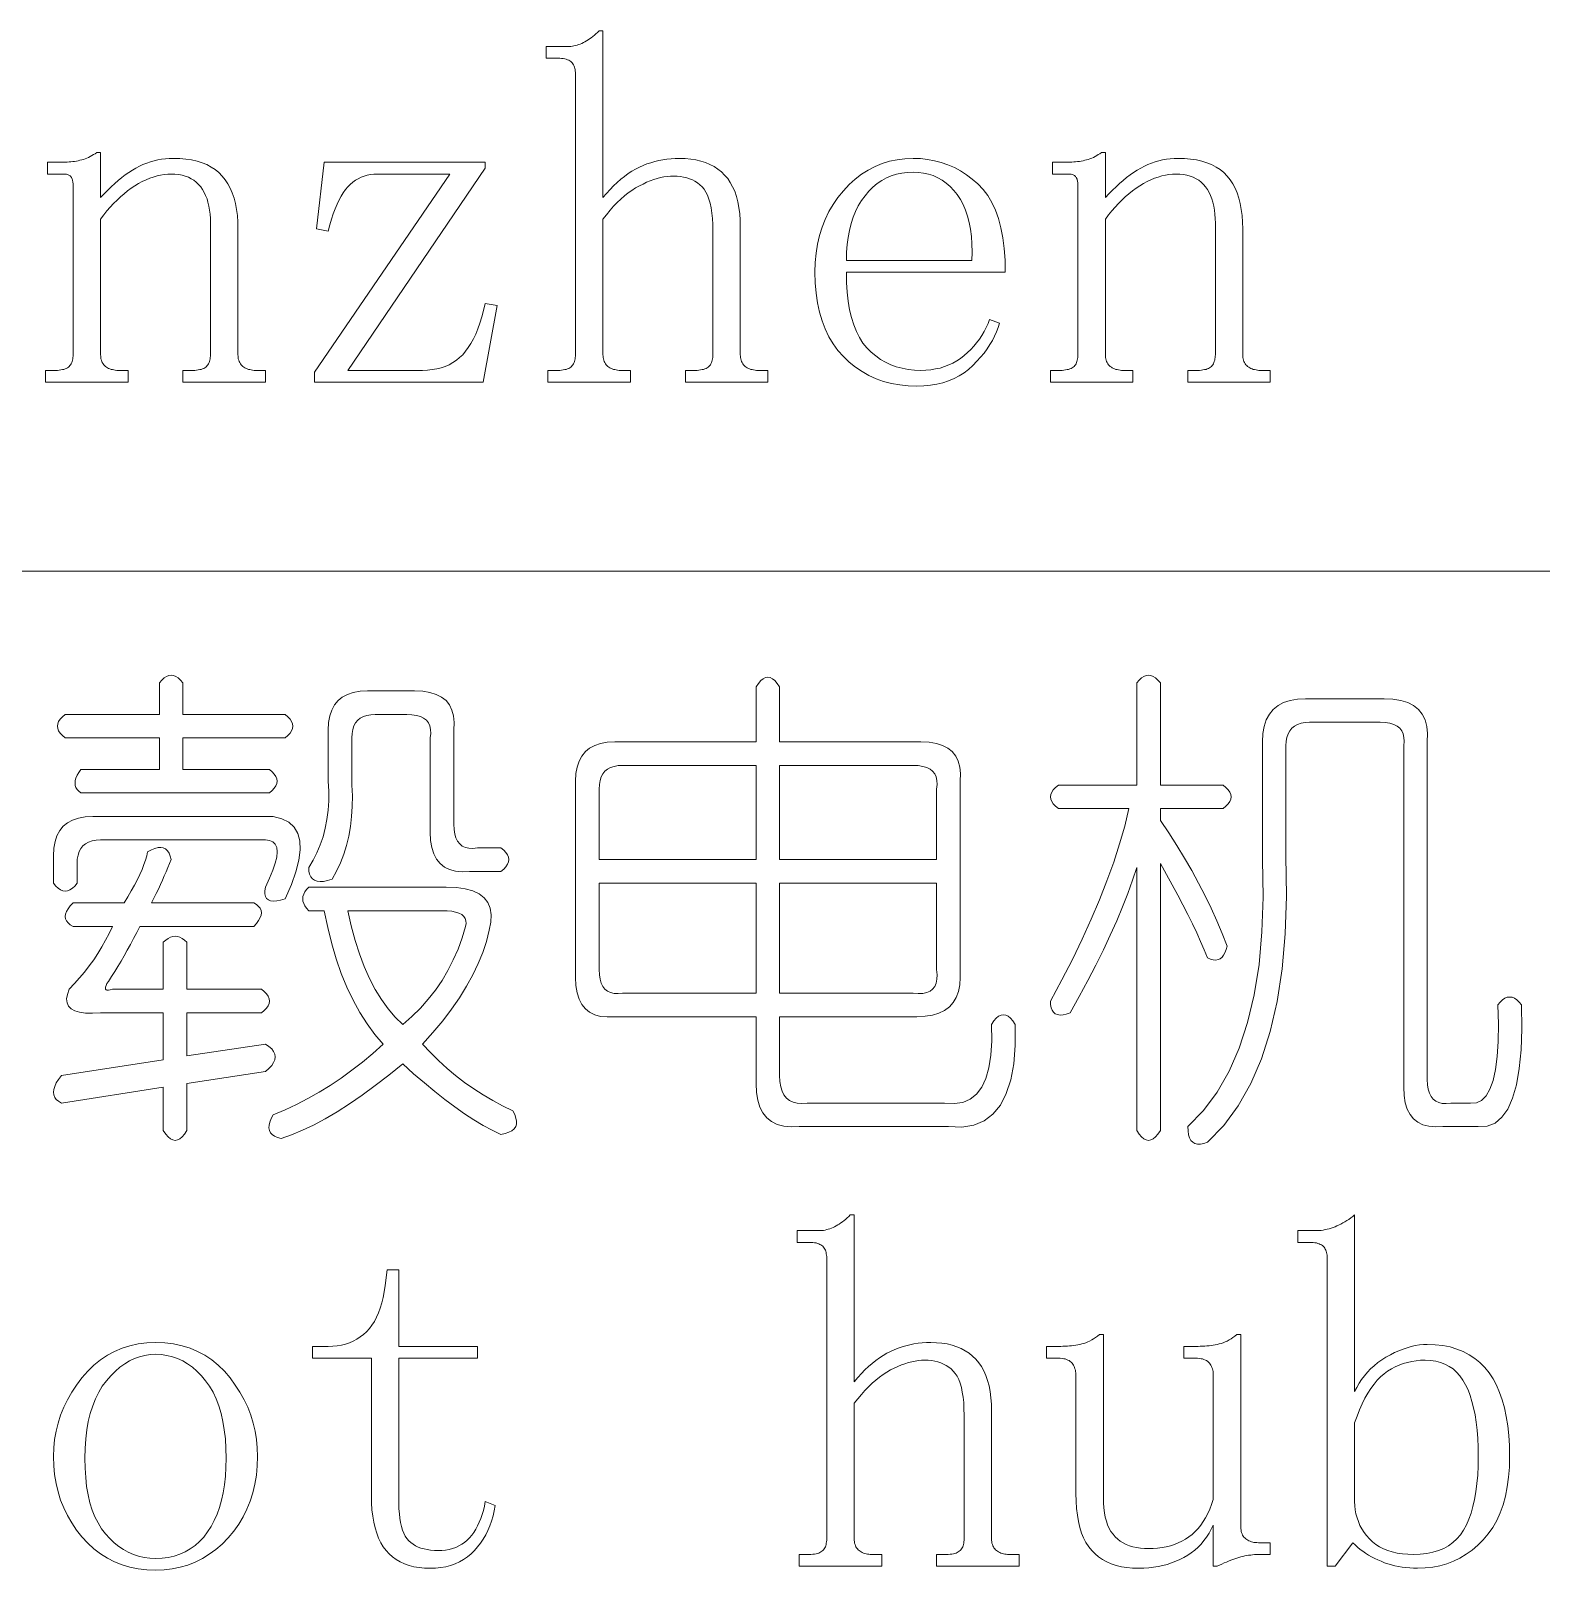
# Model space of a CAD drawing. Extents: x 1 to 297, y 1 to 210.
# Drawn here: x 230.79 to 241.79, y 12.99 to 24.2 of the extents above; entities that cross this region are included whole.
import ezdxf

# ---------------------------------------------------------------- set-up
doc = ezdxf.new("R2010")
doc.units = 0

msp = doc.modelspace()

# ---------------------------------------------------------------- linework, layer by layer
at = {"color": 7, "lineweight": 13}
msp.add_line((196.872, 20.264), (295.987, 20.264), dxfattribs=at)
for points in [[(234.557, 21.639), (234.557, 21.725), (234.629, 21.725), (234.643, 21.725), (234.656, 21.726), (234.668, 21.728), (234.679, 21.73), (234.69, 21.732), (234.699, 21.735), (234.708, 21.739), (234.716, 21.743), (234.723, 21.748), (234.729, 21.754), (234.734, 21.76), (234.739, 21.766), (234.743, 21.773), (234.747, 21.781), (234.75, 21.789), (234.753, 21.798), (234.755, 21.808), (234.756, 21.818), (234.757, 21.828), (234.757, 21.839), (234.757, 23.882), (234.757, 23.893), (234.756, 23.904), (234.755, 23.914), (234.753, 23.923), (234.75, 23.932), (234.747, 23.94), (234.743, 23.948), (234.739, 23.955), (234.734, 23.962), (234.729, 23.968), (234.723, 23.973), (234.716, 23.978), (234.708, 23.982), (234.699, 23.986), (234.69, 23.989), (234.679, 23.992), (234.668, 23.994), (234.656, 23.995), (234.643, 23.996), (234.629, 23.996), (234.543, 23.996), (234.543, 24.082), (234.7, 24.082), (234.712, 24.082), (234.723, 24.083), (234.735, 24.085), (234.746, 24.087), (234.757, 24.089), (234.769, 24.092), (234.78, 24.096), (234.792, 24.1), (234.803, 24.105), (234.815, 24.111), (234.826, 24.117), (234.837, 24.123), (234.849, 24.13), (234.86, 24.138), (234.872, 24.146), (234.883, 24.155), (234.895, 24.165), (234.906, 24.175), (234.917, 24.185), (234.929, 24.196), (234.957, 24.196), (234.957, 22.982), (234.983, 23.013), (235.009, 23.041), (235.035, 23.068), (235.061, 23.093), (235.088, 23.116), (235.114, 23.137), (235.141, 23.157), (235.168, 23.174), (235.195, 23.19), (235.222, 23.204), (235.249, 23.216), (235.277, 23.227), (235.305, 23.236), (235.334, 23.245), (235.363, 23.252), (235.392, 23.258), (235.422, 23.262), (235.453, 23.265), (235.483, 23.267), (235.515, 23.268), (235.556, 23.267), (235.596, 23.263), (235.634, 23.257), (235.67, 23.248), (235.704, 23.237), (235.736, 23.224), (235.766, 23.208), (235.793, 23.19), (235.819, 23.169), (235.843, 23.146), (235.865, 23.121), (235.884, 23.092), (235.901, 23.061), (235.916, 23.028), (235.929, 22.991), (235.939, 22.952), (235.947, 22.91), (235.953, 22.865), (235.956, 22.818), (235.957, 22.768), (235.957, 21.839), (235.958, 21.828), (235.959, 21.818), (235.961, 21.808), (235.963, 21.798), (235.966, 21.789), (235.97, 21.781), (235.975, 21.773), (235.98, 21.766), (235.986, 21.76), (235.993, 21.754), (236, 21.748), (236.008, 21.743), (236.016, 21.739), (236.025, 21.735), (236.034, 21.732), (236.044, 21.73), (236.054, 21.728), (236.064, 21.726), (236.075, 21.725), (236.086, 21.725), (236.157, 21.725), (236.157, 21.639), (235.557, 21.639), (235.557, 21.725), (235.629, 21.725), (235.643, 21.725), (235.656, 21.726), (235.668, 21.728), (235.679, 21.73), (235.69, 21.732), (235.699, 21.735), (235.708, 21.739), (235.716, 21.743), (235.723, 21.748), (235.729, 21.754), (235.734, 21.76), (235.739, 21.766), (235.743, 21.773), (235.747, 21.781), (235.75, 21.789), (235.753, 21.798), (235.755, 21.808), (235.756, 21.818), (235.757, 21.828), (235.757, 21.839), (235.757, 22.739), (235.757, 22.786), (235.754, 22.83), (235.75, 22.87), (235.745, 22.907), (235.738, 22.941), (235.729, 22.972), (235.719, 22.999), (235.707, 23.023), (235.694, 23.043), (235.679, 23.061), (235.663, 23.076), (235.645, 23.089), (235.627, 23.101), (235.608, 23.111), (235.588, 23.12), (235.567, 23.127), (235.544, 23.132), (235.521, 23.136), (235.497, 23.138), (235.472, 23.139), (235.449, 23.139), (235.425, 23.136), (235.401, 23.133), (235.377, 23.128), (235.352, 23.121), (235.327, 23.114), (235.301, 23.104), (235.275, 23.094), (235.249, 23.081), (235.222, 23.068), (235.195, 23.053), (235.168, 23.035), (235.141, 23.016), (235.114, 22.995), (235.088, 22.971), (235.061, 22.946), (235.035, 22.919), (235.009, 22.89), (234.983, 22.858), (234.957, 22.825), (234.957, 21.839), (234.958, 21.828), (234.959, 21.818), (234.961, 21.808), (234.963, 21.798), (234.966, 21.789), (234.97, 21.781), (234.975, 21.773), (234.98, 21.766), (234.986, 21.76), (234.993, 21.754), (235, 21.748), (235.008, 21.743), (235.016, 21.739), (235.025, 21.735), (235.034, 21.732), (235.044, 21.73), (235.054, 21.728), (235.064, 21.726), (235.075, 21.725), (235.086, 21.725), (235.157, 21.725), (235.157, 21.639)], [(230.9, 21.639), (230.9, 21.725), (230.972, 21.725), (230.986, 21.725), (230.999, 21.726), (231.011, 21.728), (231.022, 21.73), (231.032, 21.732), (231.042, 21.735), (231.051, 21.739), (231.059, 21.743), (231.066, 21.748), (231.072, 21.754), (231.077, 21.76), (231.082, 21.766), (231.086, 21.773), (231.09, 21.781), (231.093, 21.789), (231.096, 21.798), (231.098, 21.808), (231.099, 21.818), (231.1, 21.828), (231.1, 21.839), (231.1, 23.068), (231.1, 23.076), (231.1, 23.084), (231.099, 23.092), (231.098, 23.099), (231.097, 23.105), (231.095, 23.112), (231.093, 23.117), (231.091, 23.123), (231.089, 23.128), (231.086, 23.132), (231.083, 23.136), (231.079, 23.14), (231.075, 23.143), (231.07, 23.146), (231.065, 23.148), (231.059, 23.15), (231.052, 23.152), (231.045, 23.153), (231.037, 23.153), (231.029, 23.154), (230.915, 23.154), (230.915, 23.239), (231.015, 23.239), (231.029, 23.239), (231.043, 23.24), (231.057, 23.241), (231.071, 23.242), (231.084, 23.243), (231.098, 23.244), (231.111, 23.246), (231.124, 23.248), (231.137, 23.251), (231.15, 23.254), (231.163, 23.257), (231.176, 23.26), (231.188, 23.265), (231.201, 23.27), (231.213, 23.275), (231.225, 23.281), (231.237, 23.288), (231.249, 23.295), (231.26, 23.302), (231.272, 23.311), (231.3, 23.311), (231.3, 22.982), (231.326, 23.01), (231.352, 23.036), (231.377, 23.061), (231.403, 23.085), (231.429, 23.107), (231.455, 23.128), (231.48, 23.147), (231.506, 23.165), (231.532, 23.181), (231.557, 23.196), (231.583, 23.21), (231.609, 23.222), (231.636, 23.233), (231.663, 23.242), (231.69, 23.25), (231.717, 23.256), (231.744, 23.261), (231.772, 23.265), (231.8, 23.267), (231.829, 23.268), (231.876, 23.267), (231.921, 23.263), (231.963, 23.256), (232.003, 23.247), (232.04, 23.236), (232.074, 23.222), (232.106, 23.205), (232.135, 23.186), (232.162, 23.164), (232.186, 23.139), (232.208, 23.112), (232.227, 23.083), (232.244, 23.051), (232.259, 23.016), (232.272, 22.979), (232.282, 22.939), (232.29, 22.896), (232.296, 22.851), (232.299, 22.804), (232.3, 22.754), (232.3, 21.839), (232.301, 21.828), (232.302, 21.818), (232.303, 21.808), (232.306, 21.798), (232.309, 21.789), (232.313, 21.781), (232.318, 21.773), (232.323, 21.766), (232.329, 21.76), (232.336, 21.754), (232.343, 21.748), (232.351, 21.743), (232.359, 21.739), (232.368, 21.735), (232.377, 21.732), (232.387, 21.73), (232.396, 21.728), (232.407, 21.726), (232.418, 21.725), (232.429, 21.725), (232.5, 21.725), (232.5, 21.639), (231.9, 21.639), (231.9, 21.725), (231.972, 21.725), (231.986, 21.725), (231.999, 21.726), (232.011, 21.728), (232.022, 21.73), (232.032, 21.732), (232.042, 21.735), (232.051, 21.739), (232.059, 21.743), (232.066, 21.748), (232.072, 21.754), (232.077, 21.76), (232.082, 21.766), (232.086, 21.773), (232.09, 21.781), (232.093, 21.789), (232.096, 21.798), (232.098, 21.808), (232.099, 21.818), (232.1, 21.828), (232.1, 21.839), (232.1, 22.796), (232.1, 22.83), (232.097, 22.862), (232.094, 22.892), (232.089, 22.921), (232.082, 22.948), (232.075, 22.974), (232.065, 22.998), (232.055, 23.02), (232.042, 23.041), (232.029, 23.061), (232.014, 23.078), (231.997, 23.094), (231.98, 23.108), (231.96, 23.12), (231.94, 23.13), (231.917, 23.139), (231.894, 23.145), (231.869, 23.15), (231.842, 23.153), (231.815, 23.154), (231.789, 23.153), (231.763, 23.15), (231.737, 23.146), (231.711, 23.14), (231.684, 23.132), (231.658, 23.123), (231.631, 23.112), (231.604, 23.099), (231.577, 23.084), (231.55, 23.068), (231.523, 23.05), (231.497, 23.031), (231.471, 23.01), (231.445, 22.988), (231.42, 22.964), (231.395, 22.939), (231.371, 22.913), (231.347, 22.885), (231.323, 22.856), (231.3, 22.825), (231.3, 21.839), (231.301, 21.828), (231.302, 21.818), (231.303, 21.808), (231.306, 21.798), (231.309, 21.789), (231.313, 21.781), (231.318, 21.773), (231.323, 21.766), (231.329, 21.76), (231.336, 21.754), (231.343, 21.748), (231.351, 21.743), (231.359, 21.739), (231.368, 21.735), (231.377, 21.732), (231.387, 21.73), (231.396, 21.728), (231.407, 21.726), (231.418, 21.725), (231.429, 21.725), (231.5, 21.725), (231.5, 21.639)], [(238.215, 21.639), (238.215, 21.725), (238.286, 21.725), (238.3, 21.725), (238.313, 21.726), (238.325, 21.728), (238.336, 21.73), (238.347, 21.732), (238.356, 21.735), (238.365, 21.739), (238.373, 21.743), (238.38, 21.748), (238.386, 21.754), (238.391, 21.76), (238.396, 21.766), (238.401, 21.773), (238.404, 21.781), (238.407, 21.789), (238.41, 21.798), (238.412, 21.808), (238.413, 21.818), (238.414, 21.828), (238.415, 21.839), (238.415, 23.068), (238.414, 23.076), (238.414, 23.084), (238.413, 23.092), (238.412, 23.099), (238.411, 23.105), (238.409, 23.112), (238.408, 23.117), (238.405, 23.123), (238.403, 23.128), (238.4, 23.132), (238.397, 23.136), (238.393, 23.14), (238.389, 23.143), (238.384, 23.146), (238.379, 23.148), (238.373, 23.15), (238.366, 23.152), (238.359, 23.153), (238.351, 23.153), (238.343, 23.154), (238.229, 23.154), (238.229, 23.239), (238.329, 23.239), (238.343, 23.239), (238.357, 23.24), (238.371, 23.241), (238.385, 23.242), (238.398, 23.243), (238.412, 23.244), (238.425, 23.246), (238.439, 23.248), (238.452, 23.251), (238.465, 23.254), (238.477, 23.257), (238.49, 23.26), (238.502, 23.265), (238.515, 23.27), (238.527, 23.275), (238.539, 23.281), (238.551, 23.288), (238.563, 23.295), (238.574, 23.302), (238.586, 23.311), (238.615, 23.311), (238.615, 22.982), (238.64, 23.01), (238.666, 23.036), (238.692, 23.061), (238.717, 23.085), (238.743, 23.107), (238.769, 23.128), (238.795, 23.147), (238.82, 23.165), (238.846, 23.181), (238.872, 23.196), (238.898, 23.21), (238.924, 23.222), (238.95, 23.233), (238.977, 23.242), (239.004, 23.25), (239.031, 23.256), (239.059, 23.261), (239.087, 23.265), (239.115, 23.267), (239.143, 23.268), (239.19, 23.267), (239.235, 23.263), (239.277, 23.256), (239.317, 23.247), (239.354, 23.236), (239.388, 23.222), (239.42, 23.205), (239.449, 23.186), (239.476, 23.164), (239.5, 23.139), (239.522, 23.112), (239.541, 23.083), (239.559, 23.051), (239.573, 23.016), (239.586, 22.979), (239.596, 22.939), (239.604, 22.896), (239.61, 22.851), (239.613, 22.804), (239.615, 22.754), (239.615, 21.839), (239.615, 21.828), (239.616, 21.818), (239.618, 21.808), (239.62, 21.798), (239.623, 21.789), (239.627, 21.781), (239.632, 21.773), (239.637, 21.766), (239.643, 21.76), (239.65, 21.754), (239.658, 21.748), (239.665, 21.743), (239.674, 21.739), (239.682, 21.735), (239.691, 21.732), (239.701, 21.73), (239.711, 21.728), (239.721, 21.726), (239.732, 21.725), (239.743, 21.725), (239.815, 21.725), (239.815, 21.639), (239.215, 21.639), (239.215, 21.725), (239.286, 21.725), (239.3, 21.725), (239.313, 21.726), (239.325, 21.728), (239.336, 21.73), (239.347, 21.732), (239.356, 21.735), (239.365, 21.739), (239.373, 21.743), (239.38, 21.748), (239.386, 21.754), (239.391, 21.76), (239.396, 21.766), (239.401, 21.773), (239.404, 21.781), (239.407, 21.789), (239.41, 21.798), (239.412, 21.808), (239.413, 21.818), (239.414, 21.828), (239.415, 21.839), (239.415, 22.796), (239.414, 22.83), (239.412, 22.862), (239.408, 22.892), (239.403, 22.921), (239.397, 22.948), (239.389, 22.974), (239.38, 22.998), (239.369, 23.02), (239.357, 23.041), (239.343, 23.061), (239.328, 23.078), (239.312, 23.094), (239.294, 23.108), (239.275, 23.12), (239.254, 23.13), (239.232, 23.139), (239.208, 23.145), (239.183, 23.15), (239.157, 23.153), (239.129, 23.154), (239.103, 23.153), (239.077, 23.15), (239.051, 23.146), (239.025, 23.14), (238.998, 23.132), (238.972, 23.123), (238.945, 23.112), (238.919, 23.099), (238.892, 23.084), (238.865, 23.068), (238.838, 23.05), (238.811, 23.031), (238.785, 23.01), (238.759, 22.988), (238.734, 22.964), (238.709, 22.939), (238.685, 22.913), (238.661, 22.885), (238.638, 22.856), (238.615, 22.825), (238.615, 21.839), (238.615, 21.828), (238.616, 21.818), (238.618, 21.808), (238.62, 21.798), (238.623, 21.789), (238.627, 21.781), (238.632, 21.773), (238.637, 21.766), (238.643, 21.76), (238.65, 21.754), (238.658, 21.748), (238.665, 21.743), (238.674, 21.739), (238.682, 21.735), (238.691, 21.732), (238.701, 21.73), (238.711, 21.728), (238.721, 21.726), (238.732, 21.725), (238.743, 21.725), (238.815, 21.725), (238.815, 21.639)], [(234.186, 22.196), (234.086, 21.639), (232.857, 21.639), (232.857, 21.711), (233.843, 23.154), (233.315, 23.154), (233.289, 23.153), (233.265, 23.15), (233.241, 23.145), (233.219, 23.139), (233.197, 23.13), (233.176, 23.12), (233.156, 23.108), (233.136, 23.094), (233.118, 23.078), (233.1, 23.061), (233.083, 23.041), (233.067, 23.018), (233.051, 22.993), (233.036, 22.965), (233.022, 22.934), (233.008, 22.9), (232.994, 22.864), (232.981, 22.825), (232.969, 22.784), (232.957, 22.739), (232.872, 22.754), (232.929, 23.239), (234.1, 23.239), (234.1, 23.196), (233.1, 21.725), (233.643, 21.725), (233.679, 21.726), (233.714, 21.73), (233.747, 21.735), (233.779, 21.743), (233.809, 21.754), (233.838, 21.766), (233.865, 21.781), (233.89, 21.798), (233.914, 21.818), (233.936, 21.839), (233.957, 21.864), (233.977, 21.891), (233.996, 21.921), (234.014, 21.954), (234.031, 21.989), (234.047, 22.028), (234.061, 22.069), (234.075, 22.114), (234.088, 22.161), (234.1, 22.211)], [(236.729, 22.439), (236.73, 22.364), (236.735, 22.294), (236.742, 22.228), (236.753, 22.166), (236.766, 22.109), (236.783, 22.056), (236.802, 22.008), (236.825, 21.964), (236.85, 21.924), (236.879, 21.889), (236.91, 21.858), (236.943, 21.83), (236.977, 21.805), (237.014, 21.784), (237.052, 21.766), (237.092, 21.751), (237.134, 21.74), (237.178, 21.732), (237.224, 21.727), (237.272, 21.725), (237.308, 21.726), (237.344, 21.729), (237.378, 21.735), (237.411, 21.742), (237.443, 21.752), (237.474, 21.764), (237.504, 21.777), (237.532, 21.794), (237.56, 21.812), (237.586, 21.832), (237.611, 21.854), (237.635, 21.877), (237.657, 21.901), (237.677, 21.926), (237.697, 21.952), (237.715, 21.979), (237.731, 22.007), (237.746, 22.036), (237.76, 22.065), (237.772, 22.096), (237.843, 22.068), (237.833, 22.036), (237.822, 22.005), (237.808, 21.974), (237.792, 21.943), (237.773, 21.912), (237.753, 21.882), (237.731, 21.851), (237.706, 21.821), (237.679, 21.791), (237.65, 21.761), (237.619, 21.732), (237.586, 21.707), (237.551, 21.684), (237.513, 21.665), (237.473, 21.648), (237.432, 21.635), (237.388, 21.624), (237.342, 21.617), (237.293, 21.612), (237.243, 21.611), (237.179, 21.613), (237.117, 21.619), (237.057, 21.63), (237, 21.645), (236.945, 21.664), (236.893, 21.688), (236.843, 21.716), (236.795, 21.748), (236.75, 21.784), (236.707, 21.825), (236.668, 21.87), (236.633, 21.918), (236.602, 21.97), (236.575, 22.026), (236.552, 22.086), (236.533, 22.149), (236.519, 22.216), (236.509, 22.287), (236.502, 22.361), (236.5, 22.439), (236.502, 22.509), (236.509, 22.577), (236.519, 22.643), (236.533, 22.706), (236.552, 22.766), (236.575, 22.824), (236.602, 22.88), (236.633, 22.933), (236.668, 22.984), (236.707, 23.032), (236.75, 23.077), (236.794, 23.117), (236.84, 23.152), (236.888, 23.183), (236.938, 23.209), (236.989, 23.23), (237.043, 23.247), (237.098, 23.258), (237.155, 23.265), (237.215, 23.268), (237.268, 23.266), (237.32, 23.26), (237.371, 23.251), (237.42, 23.238), (237.468, 23.221), (237.515, 23.201), (237.56, 23.177), (237.603, 23.149), (237.645, 23.117), (237.686, 23.082), (237.724, 23.042), (237.758, 22.997), (237.788, 22.946), (237.814, 22.89), (237.836, 22.829), (237.854, 22.762), (237.868, 22.689), (237.878, 22.611), (237.884, 22.528), (237.886, 22.439)], [(237.643, 22.525), (237.645, 22.586), (237.643, 22.645), (237.639, 22.7), (237.633, 22.752), (237.623, 22.802), (237.611, 22.848), (237.597, 22.891), (237.579, 22.932), (237.559, 22.969), (237.536, 23.004), (237.511, 23.035), (237.484, 23.063), (237.456, 23.087), (237.426, 23.109), (237.395, 23.127), (237.362, 23.142), (237.327, 23.153), (237.291, 23.161), (237.254, 23.166), (237.215, 23.168), (237.172, 23.166), (237.132, 23.161), (237.093, 23.152), (237.056, 23.14), (237.02, 23.125), (236.986, 23.106), (236.953, 23.084), (236.922, 23.058), (236.892, 23.029), (236.865, 22.996), (236.839, 22.961), (236.816, 22.923), (236.795, 22.882), (236.778, 22.839), (236.763, 22.793), (236.751, 22.744), (236.741, 22.693), (236.734, 22.64), (236.73, 22.584), (236.729, 22.525)], [(231.729, 19.45), (231.746, 19.47), (231.763, 19.486), (231.78, 19.498), (231.797, 19.504), (231.815, 19.507), (231.832, 19.504), (231.849, 19.498), (231.866, 19.486), (231.883, 19.47), (231.9, 19.45), (231.9, 19.221), (232.643, 19.221), (232.664, 19.204), (232.68, 19.187), (232.691, 19.17), (232.698, 19.152), (232.7, 19.135), (232.698, 19.118), (232.691, 19.101), (232.68, 19.084), (232.664, 19.067), (232.643, 19.05), (231.9, 19.05), (231.9, 18.821), (232.529, 18.821), (232.549, 18.804), (232.565, 18.787), (232.577, 18.77), (232.584, 18.752), (232.586, 18.735), (232.584, 18.718), (232.577, 18.701), (232.565, 18.684), (232.549, 18.667), (232.529, 18.65), (231.157, 18.65), (231.142, 18.662), (231.13, 18.675), (231.121, 18.689), (231.116, 18.704), (231.115, 18.721), (231.116, 18.739), (231.121, 18.758), (231.13, 18.778), (231.142, 18.799), (231.157, 18.821), (231.729, 18.821), (231.729, 19.05), (231.043, 19.05), (231.023, 19.067), (231.007, 19.084), (230.995, 19.101), (230.988, 19.118), (230.986, 19.135), (230.988, 19.152), (230.995, 19.17), (231.007, 19.187), (231.023, 19.204), (231.043, 19.221), (231.729, 19.221)], [(239.015, 19.45), (239.015, 18.707), (239.472, 18.707), (239.492, 18.69), (239.508, 18.672), (239.52, 18.655), (239.527, 18.638), (239.529, 18.621), (239.527, 18.604), (239.52, 18.587), (239.508, 18.57), (239.492, 18.552), (239.472, 18.535), (239.015, 18.535), (239.015, 18.45), (239.076, 18.358), (239.135, 18.267), (239.19, 18.175), (239.243, 18.084), (239.293, 17.992), (239.34, 17.901), (239.385, 17.81), (239.426, 17.718), (239.465, 17.627), (239.5, 17.535), (239.494, 17.509), (239.485, 17.486), (239.475, 17.468), (239.464, 17.453), (239.45, 17.442), (239.435, 17.436), (239.418, 17.433), (239.4, 17.435), (239.379, 17.44), (239.357, 17.45), (239.333, 17.508), (239.307, 17.568), (239.279, 17.631), (239.248, 17.696), (239.215, 17.764), (239.179, 17.834), (239.141, 17.906), (239.101, 17.98), (239.059, 18.056), (239.015, 18.135), (239.015, 16.192), (238.997, 16.167), (238.98, 16.147), (238.963, 16.132), (238.946, 16.124), (238.929, 16.121), (238.912, 16.124), (238.895, 16.132), (238.877, 16.147), (238.86, 16.167), (238.843, 16.192), (238.843, 18.107), (238.813, 18.014), (238.778, 17.918), (238.739, 17.82), (238.697, 17.718), (238.65, 17.614), (238.6, 17.507), (238.545, 17.397), (238.487, 17.284), (238.424, 17.168), (238.357, 17.05), (238.33, 17.04), (238.306, 17.035), (238.285, 17.033), (238.266, 17.036), (238.25, 17.042), (238.237, 17.053), (238.227, 17.068), (238.22, 17.086), (238.216, 17.109), (238.215, 17.135), (238.297, 17.288), (238.375, 17.438), (238.446, 17.585), (238.512, 17.73), (238.572, 17.871), (238.626, 18.01), (238.675, 18.145), (238.717, 18.278), (238.755, 18.408), (238.786, 18.535), (238.272, 18.535), (238.251, 18.552), (238.235, 18.57), (238.224, 18.587), (238.217, 18.604), (238.215, 18.621), (238.217, 18.638), (238.224, 18.655), (238.235, 18.672), (238.251, 18.69), (238.272, 18.707), (238.843, 18.707), (238.843, 19.45), (238.86, 19.47), (238.877, 19.486), (238.895, 19.498), (238.912, 19.504), (238.929, 19.507), (238.946, 19.504), (238.963, 19.498), (238.98, 19.486), (238.997, 19.47)], [(233.243, 19.392), (233.586, 19.392), (233.645, 19.39), (233.698, 19.381), (233.744, 19.367), (233.783, 19.347), (233.815, 19.321), (233.84, 19.29), (233.858, 19.252), (233.869, 19.21), (233.874, 19.161), (233.872, 19.107), (233.872, 18.421), (233.873, 18.383), (233.879, 18.35), (233.887, 18.322), (233.899, 18.298), (233.915, 18.278), (233.933, 18.263), (233.956, 18.253), (233.981, 18.247), (234.011, 18.246), (234.043, 18.25), (234.215, 18.25), (234.235, 18.232), (234.251, 18.215), (234.263, 18.198), (234.269, 18.181), (234.272, 18.164), (234.269, 18.147), (234.263, 18.13), (234.251, 18.112), (234.235, 18.095), (234.215, 18.078), (233.986, 18.078), (233.932, 18.076), (233.883, 18.08), (233.84, 18.092), (233.803, 18.11), (233.772, 18.135), (233.746, 18.167), (233.726, 18.206), (233.712, 18.252), (233.703, 18.304), (233.7, 18.364), (233.7, 19.05), (233.704, 19.082), (233.703, 19.111), (233.697, 19.137), (233.687, 19.159), (233.672, 19.178), (233.652, 19.194), (233.628, 19.206), (233.6, 19.214), (233.567, 19.219), (233.529, 19.221), (233.3, 19.221), (233.268, 19.219), (233.239, 19.214), (233.213, 19.206), (233.191, 19.194), (233.172, 19.178), (233.156, 19.159), (233.144, 19.137), (233.136, 19.111), (233.131, 19.082), (233.129, 19.05), (233.129, 18.707), (233.133, 18.628), (233.132, 18.551), (233.128, 18.477), (233.12, 18.405), (233.107, 18.335), (233.091, 18.268), (233.071, 18.203), (233.047, 18.14), (233.018, 18.079), (232.986, 18.021), (232.953, 18.012), (232.924, 18.006), (232.899, 18.005), (232.876, 18.007), (232.857, 18.014), (232.842, 18.024), (232.83, 18.039), (232.821, 18.058), (232.816, 18.08), (232.815, 18.107), (232.847, 18.159), (232.875, 18.214), (232.899, 18.271), (232.92, 18.331), (232.936, 18.392), (232.948, 18.456), (232.957, 18.523), (232.961, 18.591), (232.961, 18.662), (232.957, 18.735), (232.957, 19.107), (232.96, 19.161), (232.969, 19.21), (232.983, 19.252), (233.003, 19.29), (233.029, 19.321), (233.06, 19.347), (233.097, 19.367), (233.14, 19.381), (233.189, 19.39)], [(236.243, 19.421), (236.243, 19.021), (237.272, 19.021), (237.331, 19.018), (237.384, 19.01), (237.429, 18.995), (237.468, 18.975), (237.5, 18.95), (237.525, 18.918), (237.544, 18.881), (237.555, 18.838), (237.56, 18.79), (237.557, 18.735), (237.557, 17.307), (237.554, 17.252), (237.545, 17.204), (237.529, 17.161), (237.507, 17.124), (237.479, 17.092), (237.444, 17.067), (237.403, 17.047), (237.356, 17.032), (237.303, 17.024), (237.243, 17.021), (236.243, 17.021), (236.243, 16.592), (236.245, 16.549), (236.251, 16.511), (236.261, 16.478), (236.275, 16.451), (236.293, 16.428), (236.315, 16.411), (236.341, 16.398), (236.371, 16.391), (236.405, 16.389), (236.443, 16.392), (237.443, 16.392), (237.513, 16.388), (237.576, 16.397), (237.63, 16.42), (237.676, 16.456), (237.715, 16.507), (237.745, 16.571), (237.767, 16.648), (237.781, 16.74), (237.788, 16.845), (237.786, 16.964), (237.803, 16.99), (237.82, 17.01), (237.837, 17.024), (237.855, 17.032), (237.872, 17.035), (237.889, 17.032), (237.906, 17.024), (237.923, 17.01), (237.94, 16.99), (237.957, 16.964), (237.958, 16.812), (237.947, 16.678), (237.926, 16.561), (237.893, 16.461), (237.85, 16.378), (237.796, 16.312), (237.731, 16.264), (237.656, 16.232), (237.569, 16.218), (237.472, 16.221), (236.386, 16.221), (236.326, 16.219), (236.273, 16.224), (236.226, 16.237), (236.185, 16.258), (236.15, 16.285), (236.122, 16.32), (236.1, 16.363), (236.084, 16.413), (236.075, 16.47), (236.072, 16.535), (236.072, 17.021), (235.043, 17.021), (234.989, 17.019), (234.94, 17.023), (234.897, 17.035), (234.86, 17.053), (234.829, 17.078), (234.803, 17.11), (234.783, 17.149), (234.769, 17.195), (234.76, 17.247), (234.757, 17.307), (234.757, 18.735), (234.76, 18.79), (234.769, 18.838), (234.783, 18.881), (234.803, 18.918), (234.829, 18.95), (234.86, 18.975), (234.897, 18.995), (234.94, 19.01), (234.989, 19.018), (235.043, 19.021), (236.072, 19.021), (236.072, 19.421), (236.089, 19.447), (236.106, 19.467), (236.123, 19.481), (236.14, 19.49), (236.157, 19.492), (236.175, 19.49), (236.192, 19.481), (236.209, 19.467), (236.226, 19.447)], [(240.072, 19.335), (240.643, 19.335), (240.708, 19.332), (240.765, 19.323), (240.815, 19.307), (240.858, 19.285), (240.893, 19.257), (240.921, 19.222), (240.941, 19.181), (240.954, 19.134), (240.959, 19.081), (240.957, 19.021), (240.957, 16.564), (240.959, 16.526), (240.964, 16.493), (240.973, 16.464), (240.985, 16.44), (241, 16.421), (241.019, 16.406), (241.041, 16.396), (241.067, 16.39), (241.096, 16.389), (241.129, 16.392), (241.272, 16.392), (241.315, 16.394), (241.353, 16.412), (241.386, 16.445), (241.413, 16.493), (241.436, 16.557), (241.453, 16.636), (241.466, 16.73), (241.473, 16.84), (241.475, 16.966), (241.472, 17.107), (241.489, 17.127), (241.506, 17.143), (241.523, 17.155), (241.54, 17.162), (241.557, 17.164), (241.575, 17.162), (241.592, 17.155), (241.609, 17.143), (241.626, 17.127), (241.643, 17.107), (241.645, 16.933), (241.64, 16.779), (241.627, 16.643), (241.607, 16.526), (241.579, 16.428), (241.544, 16.349), (241.501, 16.289), (241.451, 16.247), (241.394, 16.225), (241.329, 16.221), (241.072, 16.221), (241.017, 16.219), (240.969, 16.223), (240.926, 16.235), (240.889, 16.253), (240.857, 16.278), (240.832, 16.31), (240.812, 16.349), (240.797, 16.395), (240.789, 16.447), (240.786, 16.507), (240.786, 18.992), (240.789, 19.025), (240.788, 19.054), (240.783, 19.08), (240.772, 19.102), (240.757, 19.121), (240.738, 19.136), (240.714, 19.148), (240.685, 19.157), (240.652, 19.162), (240.615, 19.164), (240.1, 19.164), (240.068, 19.162), (240.039, 19.157), (240.013, 19.148), (239.991, 19.136), (239.972, 19.121), (239.956, 19.102), (239.944, 19.08), (239.936, 19.054), (239.931, 19.025), (239.929, 18.992), (239.929, 18.192), (239.933, 17.899), (239.924, 17.624), (239.901, 17.369), (239.865, 17.132), (239.815, 16.914), (239.751, 16.715), (239.673, 16.534), (239.581, 16.373), (239.476, 16.23), (239.357, 16.107), (239.33, 16.098), (239.306, 16.093), (239.285, 16.093), (239.266, 16.098), (239.25, 16.107), (239.237, 16.12), (239.227, 16.139), (239.22, 16.162), (239.216, 16.189), (239.215, 16.221), (239.328, 16.338), (239.428, 16.472), (239.515, 16.624), (239.589, 16.792), (239.65, 16.978), (239.698, 17.181), (239.733, 17.401), (239.754, 17.638), (239.762, 17.892), (239.757, 18.164), (239.757, 19.021), (239.761, 19.081), (239.77, 19.134), (239.786, 19.181), (239.808, 19.222), (239.836, 19.257), (239.871, 19.285), (239.911, 19.307), (239.959, 19.323), (240.012, 19.332)], [(236.072, 18.85), (235.1, 18.85), (235.068, 18.848), (235.039, 18.843), (235.013, 18.834), (234.991, 18.822), (234.972, 18.807), (234.956, 18.788), (234.944, 18.766), (234.936, 18.74), (234.931, 18.711), (234.929, 18.678), (234.929, 18.164), (236.072, 18.164)], [(237.215, 18.85), (236.243, 18.85), (236.243, 18.164), (237.386, 18.164), (237.386, 18.678), (237.389, 18.711), (237.388, 18.74), (237.383, 18.766), (237.372, 18.788), (237.357, 18.807), (237.338, 18.822), (237.314, 18.834), (237.285, 18.843), (237.252, 18.848)], [(230.957, 18.192), (230.96, 18.247), (230.969, 18.295), (230.983, 18.338), (231.003, 18.375), (231.029, 18.407), (231.06, 18.432), (231.097, 18.452), (231.14, 18.467), (231.189, 18.475), (231.243, 18.478), (232.557, 18.478), (232.62, 18.462), (232.671, 18.436), (232.709, 18.4), (232.736, 18.355), (232.75, 18.3), (232.753, 18.235), (232.743, 18.16), (232.722, 18.076), (232.689, 17.982), (232.643, 17.878), (232.611, 17.869), (232.583, 17.863), (232.558, 17.862), (232.538, 17.864), (232.522, 17.871), (232.509, 17.882), (232.501, 17.896), (232.497, 17.915), (232.497, 17.937), (232.5, 17.964), (232.531, 18.029), (232.555, 18.087), (232.572, 18.139), (232.583, 18.183), (232.586, 18.221), (232.583, 18.252), (232.572, 18.276), (232.555, 18.293), (232.531, 18.303), (232.5, 18.307), (231.3, 18.307), (231.268, 18.305), (231.239, 18.3), (231.213, 18.291), (231.191, 18.279), (231.172, 18.264), (231.156, 18.245), (231.144, 18.223), (231.136, 18.197), (231.131, 18.168), (231.129, 18.135), (231.129, 17.992), (231.112, 17.972), (231.095, 17.956), (231.077, 17.944), (231.06, 17.938), (231.043, 17.935), (231.026, 17.938), (231.009, 17.944), (230.992, 17.956), (230.975, 17.972), (230.957, 17.992)], [(231.815, 18.164), (231.803, 18.135), (231.791, 18.106), (231.778, 18.076), (231.764, 18.045), (231.75, 18.014), (231.736, 17.982), (231.721, 17.95), (231.705, 17.917), (231.689, 17.884), (231.672, 17.85), (232.415, 17.85), (232.435, 17.838), (232.451, 17.824), (232.463, 17.81), (232.469, 17.795), (232.472, 17.778), (232.469, 17.76), (232.463, 17.742), (232.451, 17.722), (232.435, 17.7), (232.415, 17.678), (231.586, 17.678), (231.563, 17.633), (231.54, 17.589), (231.517, 17.546), (231.495, 17.504), (231.472, 17.464), (231.449, 17.424), (231.426, 17.386), (231.403, 17.349), (231.38, 17.313), (231.357, 17.278), (231.347, 17.262), (231.34, 17.248), (231.336, 17.237), (231.335, 17.228), (231.336, 17.221), (231.34, 17.216), (231.347, 17.214), (231.357, 17.214), (231.37, 17.216), (231.386, 17.221), (231.757, 17.221), (231.757, 17.564), (231.775, 17.579), (231.792, 17.591), (231.809, 17.6), (231.826, 17.605), (231.843, 17.607), (231.86, 17.605), (231.877, 17.6), (231.895, 17.591), (231.912, 17.579), (231.929, 17.564), (231.929, 17.221), (232.472, 17.221), (232.492, 17.204), (232.508, 17.187), (232.52, 17.17), (232.527, 17.152), (232.529, 17.135), (232.527, 17.118), (232.52, 17.101), (232.508, 17.084), (232.492, 17.067), (232.472, 17.05), (231.929, 17.05), (231.929, 16.735), (232.5, 16.821), (232.526, 16.804), (232.546, 16.786), (232.56, 16.767), (232.569, 16.748), (232.572, 16.728), (232.569, 16.708), (232.56, 16.687), (232.546, 16.666), (232.526, 16.644), (232.5, 16.621), (231.929, 16.535), (231.929, 16.192), (231.912, 16.167), (231.895, 16.147), (231.877, 16.132), (231.86, 16.124), (231.843, 16.121), (231.826, 16.124), (231.809, 16.132), (231.792, 16.147), (231.775, 16.167), (231.757, 16.192), (231.757, 16.507), (231.015, 16.392), (230.994, 16.405), (230.978, 16.419), (230.967, 16.434), (230.96, 16.452), (230.957, 16.471), (230.96, 16.492), (230.967, 16.514), (230.978, 16.539), (230.994, 16.565), (231.015, 16.592), (231.757, 16.707), (231.757, 17.05), (231.3, 17.05), (231.241, 17.046), (231.191, 17.047), (231.148, 17.053), (231.113, 17.063), (231.086, 17.078), (231.067, 17.098), (231.056, 17.122), (231.053, 17.15), (231.059, 17.183), (231.072, 17.221), (231.111, 17.262), (231.148, 17.303), (231.184, 17.346), (231.218, 17.39), (231.25, 17.435), (231.281, 17.482), (231.31, 17.529), (231.337, 17.578), (231.362, 17.627), (231.386, 17.678), (231.1, 17.678), (231.08, 17.69), (231.064, 17.703), (231.052, 17.718), (231.045, 17.733), (231.043, 17.75), (231.045, 17.767), (231.052, 17.786), (231.064, 17.806), (231.08, 17.827), (231.1, 17.85), (231.472, 17.85), (231.499, 17.894), (231.524, 17.938), (231.547, 17.979), (231.568, 18.019), (231.586, 18.057), (231.602, 18.093), (231.616, 18.128), (231.627, 18.16), (231.636, 18.192), (231.643, 18.221), (231.671, 18.236), (231.696, 18.246), (231.719, 18.252), (231.739, 18.253), (231.757, 18.25), (231.773, 18.242), (231.787, 18.229), (231.799, 18.212), (231.808, 18.19)], [(232.815, 17.964), (233.815, 17.964), (233.89, 17.961), (233.955, 17.951), (234.011, 17.936), (234.057, 17.914), (234.093, 17.885), (234.12, 17.851), (234.137, 17.81), (234.144, 17.763), (234.141, 17.709), (234.129, 17.65), (234.109, 17.569), (234.082, 17.488), (234.049, 17.407), (234.01, 17.325), (233.965, 17.242), (233.913, 17.159), (233.855, 17.076), (233.791, 16.991), (233.72, 16.906), (233.643, 16.821), (233.701, 16.76), (233.761, 16.701), (233.822, 16.645), (233.885, 16.592), (233.95, 16.542), (234.017, 16.495), (234.085, 16.451), (234.155, 16.41), (234.227, 16.371), (234.3, 16.335), (234.315, 16.308), (234.324, 16.283), (234.329, 16.26), (234.328, 16.239), (234.322, 16.221), (234.311, 16.205), (234.294, 16.191), (234.273, 16.18), (234.246, 16.171), (234.215, 16.164), (234.151, 16.195), (234.085, 16.23), (234.018, 16.27), (233.949, 16.315), (233.879, 16.364), (233.807, 16.418), (233.733, 16.476), (233.657, 16.539), (233.579, 16.606), (233.5, 16.678), (233.399, 16.596), (233.3, 16.519), (233.205, 16.449), (233.112, 16.386), (233.022, 16.328), (232.935, 16.277), (232.85, 16.232), (232.769, 16.194), (232.69, 16.161), (232.615, 16.135), (232.588, 16.142), (232.567, 16.151), (232.549, 16.163), (232.537, 16.176), (232.529, 16.192), (232.525, 16.211), (232.527, 16.231), (232.532, 16.254), (232.543, 16.279), (232.557, 16.307), (232.643, 16.343), (232.727, 16.382), (232.809, 16.425), (232.891, 16.471), (232.972, 16.521), (233.051, 16.574), (233.129, 16.631), (233.207, 16.691), (233.283, 16.754), (233.357, 16.821), (233.297, 16.892), (233.24, 16.97), (233.187, 17.052), (233.138, 17.141), (233.093, 17.235), (233.052, 17.335), (233.015, 17.441), (232.983, 17.552), (232.954, 17.67), (232.929, 17.792), (232.815, 17.792), (232.799, 17.81), (232.787, 17.827), (232.779, 17.844), (232.773, 17.861), (232.772, 17.878), (232.773, 17.895), (232.779, 17.912), (232.787, 17.93), (232.799, 17.947)], [(236.072, 17.992), (234.929, 17.992), (234.929, 17.364), (234.931, 17.326), (234.936, 17.293), (234.944, 17.264), (234.956, 17.24), (234.972, 17.221), (234.991, 17.206), (235.013, 17.196), (235.039, 17.19), (235.068, 17.189), (235.1, 17.192), (236.072, 17.192)], [(237.386, 17.992), (236.243, 17.992), (236.243, 17.192), (237.215, 17.192), (237.252, 17.189), (237.285, 17.19), (237.314, 17.196), (237.338, 17.206), (237.357, 17.221), (237.372, 17.24), (237.383, 17.264), (237.388, 17.293), (237.389, 17.326), (237.386, 17.364)], [(233.957, 17.678), (233.961, 17.7), (233.96, 17.719), (233.954, 17.736), (233.944, 17.751), (233.929, 17.764), (233.909, 17.774), (233.885, 17.782), (233.857, 17.788), (233.824, 17.791), (233.786, 17.792), (233.1, 17.792), (233.125, 17.681), (233.153, 17.576), (233.184, 17.478), (233.219, 17.386), (233.257, 17.3), (233.299, 17.22), (233.344, 17.146), (233.393, 17.079), (233.445, 17.018), (233.5, 16.964), (233.567, 17.022), (233.628, 17.084), (233.685, 17.148), (233.738, 17.215), (233.786, 17.285), (233.829, 17.358), (233.868, 17.434), (233.903, 17.512), (233.932, 17.594)], [(236.386, 13.021), (236.386, 13.107), (236.457, 13.107), (236.471, 13.107), (236.484, 13.108), (236.496, 13.109), (236.508, 13.111), (236.518, 13.114), (236.528, 13.117), (236.536, 13.121), (236.544, 13.125), (236.551, 13.13), (236.557, 13.135), (236.563, 13.141), (236.568, 13.148), (236.572, 13.155), (236.576, 13.163), (236.579, 13.171), (236.581, 13.18), (236.583, 13.189), (236.585, 13.199), (236.586, 13.21), (236.586, 13.221), (236.586, 15.264), (236.586, 15.275), (236.585, 15.286), (236.583, 15.296), (236.581, 15.305), (236.579, 15.314), (236.576, 15.322), (236.572, 15.33), (236.568, 15.337), (236.563, 15.344), (236.557, 15.35), (236.551, 15.355), (236.544, 15.36), (236.536, 15.364), (236.528, 15.368), (236.518, 15.371), (236.508, 15.374), (236.496, 15.376), (236.484, 15.377), (236.471, 15.378), (236.457, 15.378), (236.372, 15.378), (236.372, 15.464), (236.529, 15.464), (236.54, 15.464), (236.552, 15.465), (236.563, 15.466), (236.575, 15.468), (236.586, 15.471), (236.597, 15.474), (236.609, 15.478), (236.62, 15.482), (236.632, 15.487), (236.643, 15.492), (236.655, 15.498), (236.666, 15.505), (236.677, 15.512), (236.689, 15.52), (236.7, 15.528), (236.712, 15.537), (236.723, 15.546), (236.735, 15.556), (236.746, 15.567), (236.757, 15.578), (236.786, 15.578), (236.786, 14.364), (236.812, 14.394), (236.838, 14.423), (236.864, 14.45), (236.89, 14.475), (236.916, 14.498), (236.943, 14.519), (236.969, 14.538), (236.996, 14.556), (237.023, 14.571), (237.05, 14.585), (237.078, 14.597), (237.105, 14.608), (237.134, 14.618), (237.162, 14.626), (237.191, 14.633), (237.221, 14.639), (237.251, 14.644), (237.281, 14.647), (237.312, 14.649), (237.343, 14.65), (237.385, 14.648), (237.425, 14.645), (237.463, 14.639), (237.499, 14.63), (237.532, 14.619), (237.564, 14.606), (237.594, 14.59), (237.622, 14.572), (237.648, 14.551), (237.672, 14.528), (237.693, 14.502), (237.713, 14.474), (237.73, 14.443), (237.745, 14.409), (237.757, 14.373), (237.768, 14.334), (237.776, 14.292), (237.781, 14.247), (237.785, 14.2), (237.786, 14.15), (237.786, 13.221), (237.786, 13.21), (237.787, 13.199), (237.789, 13.189), (237.792, 13.18), (237.795, 13.171), (237.799, 13.163), (237.803, 13.155), (237.809, 13.148), (237.815, 13.141), (237.822, 13.135), (237.829, 13.13), (237.837, 13.125), (237.845, 13.121), (237.854, 13.117), (237.863, 13.114), (237.872, 13.111), (237.882, 13.109), (237.893, 13.108), (237.903, 13.107), (237.915, 13.107), (237.986, 13.107), (237.986, 13.021), (237.386, 13.021), (237.386, 13.107), (237.457, 13.107), (237.471, 13.107), (237.484, 13.108), (237.496, 13.109), (237.508, 13.111), (237.518, 13.114), (237.528, 13.117), (237.536, 13.121), (237.544, 13.125), (237.551, 13.13), (237.557, 13.135), (237.563, 13.141), (237.568, 13.148), (237.572, 13.155), (237.576, 13.163), (237.579, 13.171), (237.581, 13.18), (237.583, 13.189), (237.585, 13.199), (237.586, 13.21), (237.586, 13.221), (237.586, 14.121), (237.585, 14.168), (237.583, 14.212), (237.579, 14.252), (237.573, 14.289), (237.566, 14.323), (237.558, 14.353), (237.547, 14.38), (237.536, 14.404), (237.522, 14.425), (237.507, 14.442), (237.491, 14.457), (237.474, 14.471), (237.456, 14.482), (237.437, 14.493), (237.416, 14.501), (237.395, 14.508), (237.373, 14.514), (237.35, 14.518), (237.325, 14.52), (237.3, 14.521), (237.277, 14.52), (237.254, 14.518), (237.23, 14.515), (237.205, 14.51), (237.181, 14.503), (237.155, 14.495), (237.13, 14.486), (237.104, 14.475), (237.077, 14.463), (237.05, 14.45), (237.023, 14.434), (236.996, 14.417), (236.969, 14.398), (236.943, 14.376), (236.916, 14.353), (236.89, 14.328), (236.864, 14.301), (236.838, 14.271), (236.812, 14.24), (236.786, 14.207), (236.786, 13.221), (236.786, 13.21), (236.787, 13.199), (236.789, 13.189), (236.792, 13.18), (236.795, 13.171), (236.799, 13.163), (236.803, 13.155), (236.809, 13.148), (236.815, 13.141), (236.822, 13.135), (236.829, 13.13), (236.837, 13.125), (236.845, 13.121), (236.854, 13.117), (236.863, 13.114), (236.872, 13.111), (236.882, 13.109), (236.893, 13.108), (236.903, 13.107), (236.915, 13.107), (236.986, 13.107), (236.986, 13.021)], [(240.429, 14.292), (240.444, 14.323), (240.461, 14.353), (240.479, 14.381), (240.5, 14.408), (240.522, 14.433), (240.545, 14.458), (240.571, 14.481), (240.598, 14.503), (240.627, 14.523), (240.657, 14.542), (240.689, 14.56), (240.72, 14.576), (240.75, 14.59), (240.781, 14.602), (240.811, 14.612), (240.841, 14.62), (240.87, 14.627), (240.9, 14.632), (240.929, 14.634), (240.957, 14.635), (241.016, 14.633), (241.071, 14.627), (241.124, 14.617), (241.173, 14.602), (241.22, 14.583), (241.263, 14.561), (241.304, 14.534), (241.341, 14.503), (241.376, 14.467), (241.407, 14.428), (241.436, 14.385), (241.461, 14.338), (241.484, 14.286), (241.503, 14.232), (241.52, 14.173), (241.533, 14.11), (241.544, 14.044), (241.551, 13.973), (241.556, 13.899), (241.557, 13.821), (241.555, 13.743), (241.55, 13.669), (241.54, 13.598), (241.527, 13.532), (241.509, 13.469), (241.488, 13.41), (241.463, 13.355), (241.434, 13.304), (241.401, 13.257), (241.365, 13.214), (241.325, 13.174), (241.284, 13.139), (241.24, 13.108), (241.195, 13.081), (241.148, 13.058), (241.1, 13.04), (241.049, 13.025), (240.997, 13.015), (240.942, 13.009), (240.886, 13.007), (240.858, 13.007), (240.83, 13.009), (240.802, 13.011), (240.775, 13.015), (240.748, 13.019), (240.722, 13.025), (240.696, 13.031), (240.671, 13.039), (240.646, 13.047), (240.622, 13.057), (240.598, 13.067), (240.575, 13.078), (240.552, 13.09), (240.53, 13.102), (240.509, 13.116), (240.489, 13.13), (240.469, 13.144), (240.45, 13.16), (240.432, 13.176), (240.415, 13.192), (240.286, 13.021), (240.229, 13.021), (240.229, 15.264), (240.229, 15.275), (240.228, 15.286), (240.226, 15.296), (240.224, 15.305), (240.222, 15.314), (240.219, 15.322), (240.215, 15.33), (240.211, 15.337), (240.206, 15.344), (240.2, 15.35), (240.194, 15.355), (240.187, 15.36), (240.179, 15.364), (240.171, 15.368), (240.161, 15.371), (240.151, 15.374), (240.139, 15.376), (240.127, 15.377), (240.114, 15.378), (240.1, 15.378), (240.015, 15.378), (240.015, 15.464), (240.143, 15.464), (240.157, 15.464), (240.172, 15.465), (240.186, 15.466), (240.2, 15.468), (240.215, 15.471), (240.229, 15.474), (240.243, 15.478), (240.257, 15.482), (240.272, 15.487), (240.286, 15.492), (240.3, 15.498), (240.315, 15.505), (240.329, 15.512), (240.343, 15.52), (240.357, 15.528), (240.372, 15.537), (240.386, 15.546), (240.4, 15.556), (240.415, 15.567), (240.429, 15.578)], [(233.472, 13.478), (233.472, 13.439), (233.475, 13.403), (233.478, 13.37), (233.483, 13.339), (233.49, 13.31), (233.497, 13.284), (233.507, 13.261), (233.517, 13.24), (233.53, 13.222), (233.543, 13.207), (233.558, 13.193), (233.575, 13.181), (233.592, 13.17), (233.612, 13.161), (233.632, 13.153), (233.655, 13.147), (233.678, 13.142), (233.703, 13.138), (233.73, 13.136), (233.757, 13.135), (233.785, 13.136), (233.812, 13.139), (233.838, 13.144), (233.863, 13.15), (233.886, 13.158), (233.908, 13.169), (233.929, 13.181), (233.949, 13.195), (233.968, 13.21), (233.986, 13.228), (234.003, 13.247), (234.018, 13.268), (234.032, 13.291), (234.045, 13.315), (234.057, 13.341), (234.068, 13.368), (234.078, 13.397), (234.087, 13.427), (234.094, 13.459), (234.1, 13.492), (234.172, 13.464), (234.165, 13.425), (234.157, 13.387), (234.146, 13.35), (234.134, 13.315), (234.12, 13.282), (234.104, 13.25), (234.086, 13.219), (234.067, 13.19), (234.045, 13.162), (234.022, 13.135), (233.997, 13.111), (233.97, 13.089), (233.942, 13.07), (233.912, 13.053), (233.881, 13.039), (233.848, 13.027), (233.813, 13.018), (233.777, 13.012), (233.739, 13.008), (233.7, 13.007), (233.658, 13.008), (233.619, 13.012), (233.581, 13.018), (233.546, 13.027), (233.513, 13.039), (233.482, 13.053), (233.453, 13.07), (233.426, 13.089), (233.401, 13.111), (233.379, 13.135), (233.358, 13.162), (233.34, 13.192), (233.324, 13.225), (233.31, 13.261), (233.298, 13.3), (233.289, 13.341), (233.281, 13.385), (233.276, 13.432), (233.273, 13.482), (233.272, 13.535), (233.272, 14.535), (232.843, 14.535), (232.843, 14.621), (232.957, 14.621), (232.991, 14.622), (233.023, 14.625), (233.054, 14.631), (233.084, 14.638), (233.113, 14.648), (233.14, 14.66), (233.166, 14.673), (233.191, 14.69), (233.214, 14.708), (233.236, 14.728), (233.257, 14.751), (233.276, 14.776), (233.293, 14.803), (233.309, 14.833), (233.323, 14.866), (233.336, 14.9), (233.347, 14.938), (233.357, 14.977), (233.365, 15.019), (233.372, 15.064), (233.386, 15.178), (233.472, 15.178), (233.472, 14.621), (234.043, 14.621), (234.043, 14.535), (233.472, 14.535)], [(238.929, 13.15), (238.963, 13.15), (238.995, 13.153), (239.027, 13.157), (239.058, 13.163), (239.088, 13.171), (239.117, 13.18), (239.144, 13.192), (239.171, 13.204), (239.197, 13.219), (239.222, 13.235), (239.245, 13.253), (239.268, 13.274), (239.289, 13.296), (239.309, 13.32), (239.327, 13.346), (239.344, 13.374), (239.36, 13.404), (239.375, 13.436), (239.388, 13.471), (239.4, 13.507), (239.4, 14.407), (239.4, 14.418), (239.399, 14.429), (239.398, 14.439), (239.396, 14.449), (239.393, 14.458), (239.39, 14.468), (239.386, 14.476), (239.382, 14.484), (239.377, 14.492), (239.372, 14.5), (239.366, 14.506), (239.359, 14.512), (239.351, 14.518), (239.342, 14.522), (239.332, 14.526), (239.322, 14.53), (239.311, 14.532), (239.299, 14.534), (239.286, 14.535), (239.272, 14.535), (239.186, 14.535), (239.186, 14.621), (239.272, 14.621), (239.289, 14.621), (239.305, 14.622), (239.322, 14.622), (239.338, 14.623), (239.354, 14.625), (239.369, 14.626), (239.385, 14.628), (239.4, 14.63), (239.414, 14.633), (239.429, 14.635), (239.443, 14.639), (239.457, 14.643), (239.472, 14.648), (239.486, 14.654), (239.5, 14.66), (239.515, 14.668), (239.529, 14.676), (239.543, 14.686), (239.557, 14.696), (239.572, 14.707), (239.6, 14.707), (239.6, 13.307), (239.601, 13.296), (239.602, 13.285), (239.603, 13.275), (239.606, 13.266), (239.609, 13.257), (239.613, 13.248), (239.618, 13.241), (239.623, 13.234), (239.629, 13.227), (239.636, 13.221), (239.643, 13.216), (239.651, 13.211), (239.659, 13.206), (239.668, 13.203), (239.677, 13.2), (239.687, 13.197), (239.696, 13.195), (239.707, 13.194), (239.718, 13.193), (239.729, 13.192), (239.815, 13.192), (239.815, 13.107), (239.729, 13.107), (239.715, 13.106), (239.7, 13.106), (239.686, 13.105), (239.672, 13.103), (239.657, 13.101), (239.643, 13.099), (239.629, 13.096), (239.615, 13.093), (239.6, 13.089), (239.586, 13.085), (239.572, 13.081), (239.557, 13.076), (239.542, 13.07), (239.527, 13.065), (239.511, 13.058), (239.495, 13.052), (239.479, 13.045), (239.463, 13.037), (239.446, 13.029), (239.429, 13.021), (239.4, 13.021), (239.4, 13.321), (239.385, 13.29), (239.369, 13.261), (239.351, 13.234), (239.332, 13.208), (239.311, 13.183), (239.289, 13.161), (239.265, 13.139), (239.24, 13.12), (239.214, 13.102), (239.186, 13.085), (239.157, 13.07), (239.127, 13.057), (239.096, 13.045), (239.065, 13.035), (239.032, 13.026), (238.999, 13.019), (238.965, 13.014), (238.93, 13.01), (238.894, 13.007), (238.857, 13.007), (238.813, 13.008), (238.771, 13.012), (238.731, 13.018), (238.693, 13.027), (238.657, 13.039), (238.624, 13.053), (238.593, 13.07), (238.565, 13.089), (238.539, 13.111), (238.515, 13.135), (238.493, 13.163), (238.473, 13.193), (238.456, 13.227), (238.441, 13.263), (238.429, 13.303), (238.419, 13.346), (238.411, 13.392), (238.405, 13.442), (238.401, 13.494), (238.4, 13.55), (238.4, 14.407), (238.4, 14.418), (238.399, 14.429), (238.398, 14.439), (238.396, 14.449), (238.393, 14.458), (238.39, 14.468), (238.386, 14.476), (238.382, 14.484), (238.377, 14.492), (238.372, 14.5), (238.366, 14.506), (238.359, 14.512), (238.351, 14.518), (238.342, 14.522), (238.332, 14.526), (238.322, 14.53), (238.311, 14.532), (238.299, 14.534), (238.286, 14.535), (238.272, 14.535), (238.186, 14.535), (238.186, 14.621), (238.272, 14.621), (238.289, 14.621), (238.305, 14.622), (238.322, 14.622), (238.338, 14.623), (238.354, 14.625), (238.369, 14.626), (238.385, 14.628), (238.4, 14.63), (238.414, 14.633), (238.429, 14.635), (238.443, 14.639), (238.457, 14.643), (238.472, 14.648), (238.486, 14.654), (238.5, 14.66), (238.515, 14.668), (238.529, 14.676), (238.543, 14.686), (238.557, 14.696), (238.572, 14.707), (238.6, 14.707), (238.6, 13.521), (238.601, 13.482), (238.604, 13.446), (238.608, 13.411), (238.614, 13.379), (238.622, 13.35), (238.631, 13.322), (238.642, 13.297), (238.655, 13.274), (238.67, 13.254), (238.686, 13.235), (238.704, 13.219), (238.723, 13.204), (238.744, 13.192), (238.766, 13.18), (238.79, 13.171), (238.815, 13.163), (238.841, 13.157), (238.869, 13.153), (238.898, 13.15)], [(232.443, 13.821), (232.441, 13.751), (232.435, 13.683), (232.424, 13.618), (232.409, 13.555), (232.39, 13.494), (232.366, 13.436), (232.338, 13.38), (232.306, 13.327), (232.27, 13.276), (232.229, 13.228), (232.185, 13.183), (232.139, 13.143), (232.091, 13.108), (232.041, 13.077), (231.99, 13.051), (231.936, 13.03), (231.88, 13.014), (231.822, 13.002), (231.762, 12.995), (231.7, 12.992), (231.636, 12.995), (231.574, 13.002), (231.514, 13.014), (231.457, 13.031), (231.402, 13.053), (231.35, 13.08), (231.3, 13.111), (231.252, 13.148), (231.207, 13.189), (231.165, 13.235), (231.125, 13.285), (231.09, 13.336), (231.059, 13.39), (231.032, 13.446), (231.009, 13.503), (230.991, 13.563), (230.976, 13.624), (230.966, 13.688), (230.959, 13.753), (230.957, 13.821), (230.959, 13.883), (230.966, 13.944), (230.976, 14.004), (230.991, 14.063), (231.009, 14.121), (231.032, 14.178), (231.059, 14.233), (231.09, 14.287), (231.125, 14.34), (231.165, 14.392), (231.207, 14.441), (231.252, 14.485), (231.3, 14.524), (231.35, 14.557), (231.402, 14.585), (231.457, 14.608), (231.514, 14.626), (231.574, 14.639), (231.636, 14.647), (231.7, 14.65), (231.767, 14.647), (231.832, 14.639), (231.893, 14.626), (231.952, 14.608), (232.007, 14.585), (232.06, 14.557), (232.11, 14.524), (232.157, 14.485), (232.202, 14.441), (232.243, 14.392), (232.281, 14.34), (232.315, 14.287), (232.345, 14.233), (232.371, 14.178), (232.393, 14.121), (232.411, 14.063), (232.425, 14.004), (232.435, 13.944), (232.441, 13.883)], [(231.186, 13.807), (231.187, 13.734), (231.192, 13.666), (231.199, 13.601), (231.21, 13.54), (231.223, 13.483), (231.24, 13.43), (231.259, 13.381), (231.282, 13.336), (231.307, 13.294), (231.336, 13.257), (231.367, 13.223), (231.399, 13.192), (231.432, 13.166), (231.466, 13.142), (231.502, 13.123), (231.539, 13.107), (231.577, 13.094), (231.617, 13.085), (231.658, 13.08), (231.7, 13.078), (231.748, 13.08), (231.793, 13.086), (231.836, 13.095), (231.877, 13.109), (231.916, 13.126), (231.953, 13.148), (231.988, 13.173), (232.02, 13.202), (232.051, 13.234), (232.079, 13.271), (232.105, 13.311), (232.128, 13.354), (232.148, 13.4), (232.166, 13.449), (232.181, 13.501), (232.193, 13.556), (232.202, 13.614), (232.209, 13.676), (232.213, 13.74), (232.215, 13.807), (232.213, 13.879), (232.209, 13.948), (232.201, 14.013), (232.191, 14.075), (232.177, 14.133), (232.161, 14.188), (232.141, 14.239), (232.119, 14.287), (232.093, 14.331), (232.065, 14.371), (232.034, 14.408), (232.002, 14.44), (231.969, 14.469), (231.934, 14.494), (231.898, 14.516), (231.861, 14.533), (231.823, 14.546), (231.783, 14.556), (231.742, 14.562), (231.7, 14.564), (231.661, 14.562), (231.622, 14.556), (231.584, 14.546), (231.547, 14.533), (231.511, 14.516), (231.476, 14.494), (231.441, 14.469), (231.408, 14.44), (231.375, 14.408), (231.343, 14.371), (231.313, 14.331), (231.287, 14.287), (231.263, 14.239), (231.243, 14.188), (231.225, 14.133), (231.211, 14.075), (231.2, 14.013), (231.192, 13.948), (231.188, 13.879)], [(240.429, 13.492), (240.43, 13.461), (240.433, 13.431), (240.438, 13.402), (240.446, 13.374), (240.456, 13.346), (240.467, 13.319), (240.481, 13.293), (240.497, 13.268), (240.516, 13.244), (240.536, 13.221), (240.558, 13.199), (240.583, 13.18), (240.61, 13.163), (240.639, 13.148), (240.67, 13.135), (240.703, 13.125), (240.738, 13.117), (240.776, 13.111), (240.816, 13.108), (240.857, 13.107), (240.907, 13.108), (240.954, 13.114), (240.998, 13.123), (241.039, 13.135), (241.077, 13.151), (241.112, 13.171), (241.144, 13.194), (241.173, 13.221), (241.199, 13.251), (241.222, 13.285), (241.242, 13.323), (241.26, 13.364), (241.276, 13.408), (241.29, 13.457), (241.302, 13.508), (241.312, 13.564), (241.319, 13.623), (241.325, 13.685), (241.328, 13.751), (241.329, 13.821), (241.328, 13.888), (241.325, 13.952), (241.32, 14.012), (241.314, 14.069), (241.306, 14.123), (241.295, 14.173), (241.283, 14.22), (241.269, 14.264), (241.254, 14.305), (241.236, 14.342), (241.216, 14.376), (241.195, 14.407), (241.171, 14.433), (241.145, 14.457), (241.116, 14.476), (241.086, 14.492), (241.053, 14.505), (241.019, 14.514), (240.982, 14.519), (240.943, 14.521), (240.909, 14.52), (240.876, 14.517), (240.844, 14.512), (240.813, 14.505), (240.782, 14.496), (240.753, 14.485), (240.724, 14.472), (240.696, 14.457), (240.669, 14.44), (240.643, 14.421), (240.618, 14.399), (240.593, 14.375), (240.57, 14.347), (240.547, 14.316), (240.525, 14.282), (240.504, 14.244), (240.484, 14.204), (240.465, 14.16), (240.446, 14.114), (240.429, 14.064)]]:
    msp.add_lwpolyline(points, close=True, dxfattribs=at)

doc.saveas('drawing.dxf')
